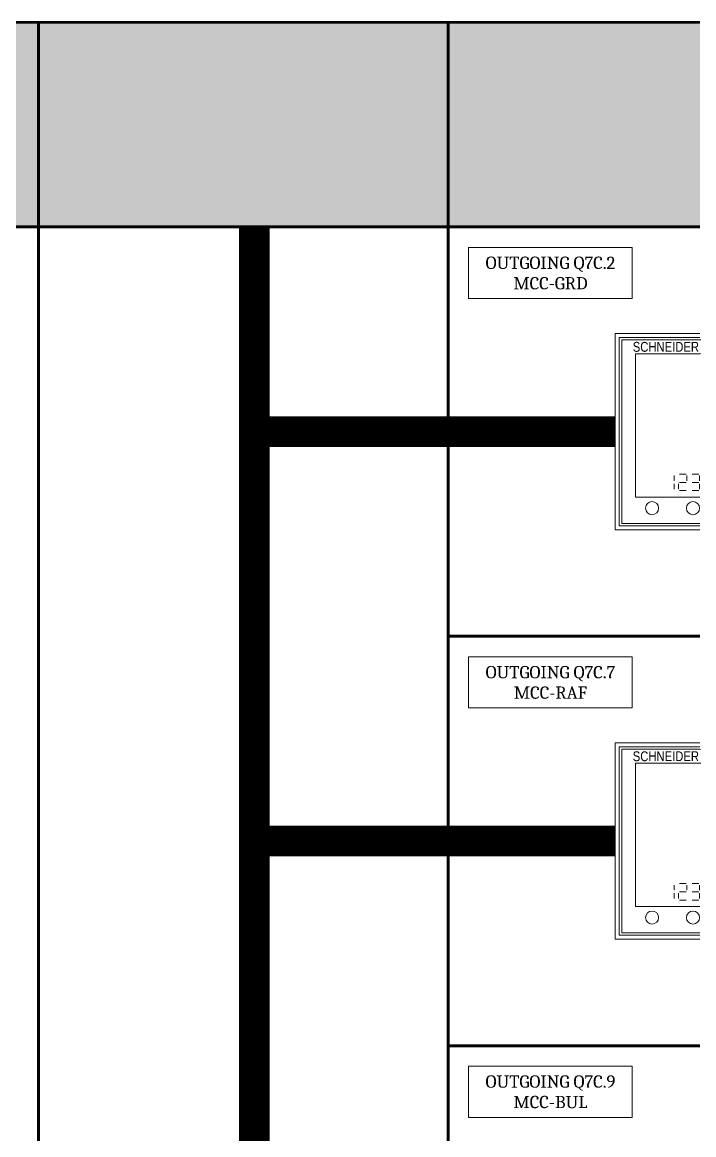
# Model space of a CAD drawing. Header units: millimetres. Extents: x -116965 to 323937, y 291661 to 566926.
# Drawn here: x -42841 to -42513, y 306494 to 307037 of the extents above; entities that cross this region are included whole.
import ezdxf
from ezdxf.enums import TextEntityAlignment as Align

# ---------------------------------------------------------------- set-up
doc = ezdxf.new("R2010")
doc.units = ezdxf.units.MM
doc.layers.get('0').update_dxf_attribs({"lineweight": 18})
doc.layers.add('BASE', color=7, linetype='Continuous', lineweight=15)
doc.layers.add('hw_Text', color=7, linetype='Continuous', lineweight=13)
doc.layers.add('C00-00-00', color=7, linetype='Continuous')
doc.layers.add('C34-3A-40', color=7, linetype='Continuous', true_color=0x343a40)
doc.layers.add('C62-64-69', color=7, linetype='Continuous', true_color=0x626469)
doc.styles.add('hw_Block.', font='Cambria.ttf')
doc.styles.add('VnArial', font='')
doc.styles.get('VnArial').set_extended_font_data('.VnArial NarrowH')

# ---------------------------------------------------------------- blocks, each defined once
blk = doc.blocks.new('1232')
at = {"color": 7, "linetype": 'Continuous', "lineweight": 13}
for p, q in [((43.84, 78.67), (47.07, 78.67)), ((47.48, 77.94), (47.48, 75.37)), ((49.66, 77.94), (49.66, 75.37)), ((53.72, 77.94), (53.72, 75.37)), ((55.9, 77.94), (55.9, 75.37)), ((56.31, 78.67), (59.54, 78.67)), ((59.95, 77.94), (59.95, 75.37)), ((43.43, 71.35), (43.43, 73.92)), ((43.84, 74.65), (47.07, 74.65)), ((50.08, 74.65), (53.3, 74.65)), ((53.72, 71.35), (53.72, 73.92)), ((55.9, 71.35), (55.9, 73.92)), ((59.95, 71.35), (59.95, 73.92)), ((43.84, 70.62), (47.07, 70.62)), ((43.84, 65.82), (47.07, 65.82)), ((50.08, 65.82), (53.3, 65.82)), ((56.31, 70.62), (59.54, 70.62)), ((56.31, 65.82), (59.54, 65.82)), ((43.43, 58.49), (43.43, 61.06)), ((43.84, 61.79), (47.07, 61.79)), ((47.48, 65.09), (47.48, 62.52)), ((49.66, 65.09), (49.66, 62.52)), ((49.66, 58.49), (49.66, 61.06)), ((53.72, 65.09), (53.72, 62.52)), ((53.72, 58.49), (53.72, 61.06)), ((55.9, 65.09), (55.9, 62.52)), ((55.9, 58.49), (55.9, 61.06)), ((59.95, 65.09), (59.95, 62.52)), ((59.95, 58.49), (59.95, 61.06)), ((43.84, 57.77), (47.07, 57.77)), ((50.08, 57.77), (53.3, 57.77)), ((56.31, 57.77), (59.54, 57.77)), ((43.84, 52.96), (47.07, 52.96)), ((43.84, 48.94), (47.07, 48.94)), ((47.48, 52.23), (47.48, 49.66)), ((50.08, 52.96), (53.3, 52.96)), ((50.08, 48.94), (53.3, 48.94)), ((53.72, 52.23), (53.72, 49.66)), ((55.9, 52.23), (55.9, 49.66)), ((56.31, 52.96), (59.54, 52.96)), ((59.95, 52.23), (59.95, 49.66)), ((43.43, 45.64), (43.43, 48.21)), ((43.84, 44.91), (47.07, 44.91)), ((50.08, 44.91), (53.3, 44.91)), ((53.72, 45.64), (53.72, 48.21)), ((55.9, 45.64), (55.9, 48.21)), ((56.31, 44.91), (59.54, 44.91)), ((59.95, 45.64), (59.95, 48.21)), ((49.66, 39.38), (49.66, 36.81)), ((50.08, 40.1), (53.3, 40.1)), ((55.9, 39.38), (55.9, 36.81)), ((56.31, 40.1), (59.54, 40.1)), ((59.95, 39.38), (59.95, 36.81)), ((50.08, 36.08), (53.3, 36.08)), ((53.72, 32.78), (53.72, 35.35)), ((55.9, 32.78), (55.9, 35.35)), ((59.95, 32.78), (59.95, 35.35)), ((31.38, 27.23), (34.61, 27.23)), ((37.61, 27.23), (40.84, 27.23)), ((50.08, 32.06), (53.3, 32.06)), ((50.08, 27.23), (53.3, 27.23)), ((56.31, 32.06), (59.54, 32.06)), ((56.31, 27.23), (59.54, 27.23)), ((28.79, 26.5), (28.79, 23.93)), ((28.79, 19.91), (28.79, 22.47)), ((30.97, 19.91), (30.97, 22.47)), ((31.38, 23.2), (34.61, 23.2)), ((35.02, 26.5), (35.02, 23.93)), ((37.61, 23.2), (40.84, 23.2)), ((41.25, 26.5), (41.25, 23.93)), ((41.25, 19.91), (41.25, 22.47)), ((43.43, 26.5), (43.43, 23.93)), ((43.84, 23.2), (47.07, 23.2)), ((47.48, 26.5), (47.48, 23.93)), ((47.48, 19.91), (47.48, 22.47)), ((49.66, 26.5), (49.66, 23.93)), ((50.08, 23.2), (53.3, 23.2)), ((53.72, 19.91), (53.72, 22.47)), ((55.9, 26.5), (55.9, 23.93)), ((55.9, 19.91), (55.9, 22.47)), ((59.95, 26.5), (59.95, 23.93)), ((59.95, 19.91), (59.95, 22.47)), ((31.38, 19.18), (34.61, 19.18)), ((37.61, 19.18), (40.84, 19.18)), ((50.08, 19.18), (53.3, 19.18)), ((56.31, 19.18), (59.54, 19.18))]:
    blk.add_line(p, q, dxfattribs=at)
at = {"layer": 'BASE', "lineweight": 13}
for points in [[(96, 0), (0, 0), (0, 96), (96, 96)], [(3.2, 3.2), (92.8, 3.2), (92.8, 92.8), (3.2, 92.8)], [(10, 16.06), (86, 16.06), (86, 86), (10, 86)]]:
    blk.add_lwpolyline(points, close=True, dxfattribs=at)
at = {"layer": 'BASE', "color": 3, "lineweight": 13}
blk.add_lwpolyline([(2, 2), (94, 2), (94, 94), (2, 94)], close=True, dxfattribs=at)
at = {"layer": 'BASE', "lineweight": 13}
for centre in [(18, 10.61), (38, 10.61), (58, 10.61), (78, 10.61)]:
    blk.add_circle(centre, 3.2, dxfattribs=at)
at = {"layer": 'hw_Text', "lineweight": 13, "style": 'VnArial'}
for s, height, p in [('Schneider', 4.8, (24.76, 89.41)), ('V', 2.88, (73.53, 77.14)), ('A', 2.88, (73.53, 64.28)), ('V', 2.88, (73.53, 51.43)), ('Hz', 2.88, (74.05, 38.57))]:
    blk.add_text(s, height=height, rotation=360, dxfattribs=at).set_placement(p, align=Align.MIDDLE_CENTER)
at = {"layer": 'hw_Text', "color": 1, "lineweight": 13, "style": 'VnArial'}
blk.add_text('PM5350', height=4.8, rotation=360, dxfattribs=at).set_placement((75.69, 89.41), align=Align.MIDDLE_CENTER)
blk = doc.blocks.new('Load Outgoingx')
at = {"color": 0, "lineweight": 5, "ltscale": 0.7}
blk.add_lwpolyline([(10, -10), (10, -35), (90, -35), (90, -10)], close=True, dxfattribs=at)
at = {"color": 0, "lineweight": 5, "style": 'hw_Block.'}
for tag, p in [('LINE1', (50, -17.5)), ('LINE2', (50, -27.5))]:
    blk.add_attdef(tag, text='', height=6, dxfattribs=at).set_placement(p, align=Align.MIDDLE_CENTER)

msp = doc.modelspace()

# ---------------------------------------------------------------- hatches: boundary and pattern name
at = {"layer": 'C34-3A-40'}
h = msp.add_hatch(color=256, dxfattribs=at)
h.dxf.hatch_style = 2
h.paths.add_polyline_path([(-43232.574512, 307037.046927), (-42832.630346, 307037.046927), (-42832.630346, 306937.060883), (-43232.574512, 306937.060883)])
h = msp.add_hatch(color=256, dxfattribs=at)
h.dxf.hatch_style = 2
h.paths.add_polyline_path([(-42832.630346, 307037.046927), (-42632.658262, 307037.046927), (-42632.658262, 306937.060883), (-42832.630346, 306937.060883)])
h = msp.add_hatch(color=256, dxfattribs=at)
h.dxf.hatch_style = 2
h.paths.add_polyline_path([(-42632.658262, 307037.046927), (-41932.755971, 307037.046927), (-41932.755971, 306937.060883), (-42632.658262, 306937.060883)])
at = {"layer": 'C62-64-69'}
h = msp.add_hatch(color=256, dxfattribs=at)
h.dxf.hatch_style = 2
h.paths.add_polyline_path([(-42832.630346, 307028.048183), (-42800.634812, 307028.048183), (-42800.634812, 307021.049158), (-42832.630346, 307021.049158)])
h = msp.add_hatch(color=256, dxfattribs=at)
h.dxf.hatch_style = 2
h.paths.add_polyline_path([(-42800.634812, 307028.048183), (-42768.639281, 307028.048183), (-42768.639281, 307021.049158), (-42800.634812, 307021.049158)])
h = msp.add_hatch(color=256, dxfattribs=at)
h.dxf.hatch_style = 2
h.paths.add_polyline_path([(-42800.634812, 307028.048183), (-42768.639281, 307028.048183), (-42768.639281, 307021.049158), (-42800.634812, 307021.049158)])
h = msp.add_hatch(color=256, dxfattribs=at)
h.dxf.hatch_style = 2
h.paths.add_polyline_path([(-42768.639281, 307028.048183), (-42736.643746, 307028.048183), (-42736.643746, 307021.049158), (-42768.639281, 307021.049158)])
h = msp.add_hatch(color=256, dxfattribs=at)
h.dxf.hatch_style = 2
h.paths.add_polyline_path([(-42768.639281, 307028.048183), (-42736.643746, 307028.048183), (-42736.643746, 307021.049158), (-42768.639281, 307021.049158)])
h = msp.add_hatch(color=256, dxfattribs=at)
h.dxf.hatch_style = 2
h.paths.add_polyline_path([(-42736.643746, 307028.048183), (-42704.648212, 307028.048183), (-42704.648212, 307021.049158), (-42736.643746, 307021.049158)])
h = msp.add_hatch(color=256, dxfattribs=at)
h.dxf.hatch_style = 2
h.paths.add_polyline_path([(-42736.643746, 307028.048183), (-42704.648212, 307028.048183), (-42704.648212, 307021.049158), (-42736.643746, 307021.049158)])
h = msp.add_hatch(color=256, dxfattribs=at)
h.dxf.hatch_style = 2
h.paths.add_polyline_path([(-42704.648212, 307028.048183), (-42672.652681, 307028.048183), (-42672.652681, 307021.049158), (-42704.648212, 307021.049158)])
h = msp.add_hatch(color=256, dxfattribs=at)
h.dxf.hatch_style = 2
h.paths.add_polyline_path([(-42704.648212, 307028.048183), (-42672.652681, 307028.048183), (-42672.652681, 307021.049158), (-42704.648212, 307021.049158)])
h = msp.add_hatch(color=256, dxfattribs=at)
h.dxf.hatch_style = 2
h.paths.add_polyline_path([(-42672.652681, 307028.048183), (-42640.657146, 307028.048183), (-42640.657146, 307021.049158), (-42672.652681, 307021.049158)])
h = msp.add_hatch(color=256, dxfattribs=at)
h.dxf.hatch_style = 2
h.paths.add_polyline_path([(-42632.658262, 307028.048183), (-42600.662731, 307028.048183), (-42600.662731, 307021.049158), (-42632.658262, 307021.049158)])
h = msp.add_hatch(color=256, dxfattribs=at)
h.dxf.hatch_style = 2
h.paths.add_polyline_path([(-42600.662731, 307028.048183), (-42568.667196, 307028.048183), (-42568.667196, 307021.049158), (-42600.662731, 307021.049158)])
h = msp.add_hatch(color=256, dxfattribs=at)
h.dxf.hatch_style = 2
h.paths.add_polyline_path([(-42600.662731, 307028.048183), (-42568.667196, 307028.048183), (-42568.667196, 307021.049158), (-42600.662731, 307021.049158)])
h = msp.add_hatch(color=256, dxfattribs=at)
h.dxf.hatch_style = 2
h.paths.add_polyline_path([(-42568.667196, 307028.048183), (-42536.671662, 307028.048183), (-42536.671662, 307021.049158), (-42568.667196, 307021.049158)])
h = msp.add_hatch(color=256, dxfattribs=at)
h.dxf.hatch_style = 2
h.paths.add_polyline_path([(-42568.667196, 307028.048183), (-42536.671662, 307028.048183), (-42536.671662, 307021.049158), (-42568.667196, 307021.049158)])
h = msp.add_hatch(color=256, dxfattribs=at)
h.dxf.hatch_style = 2
h.paths.add_polyline_path([(-42536.671662, 307028.048183), (-42504.676131, 307028.048183), (-42504.676131, 307021.049158), (-42536.671662, 307021.049158)])
h = msp.add_hatch(color=256, dxfattribs=at)
h.dxf.hatch_style = 2
h.paths.add_polyline_path([(-42832.630346, 307021.049158), (-42800.634812, 307021.049158), (-42800.634812, 307019.049439), (-42832.630346, 307019.049439)])
h = msp.add_hatch(color=256, dxfattribs=at)
h.dxf.hatch_style = 2
h.paths.add_polyline_path([(-42832.630346, 307019.049439), (-42800.634812, 307019.049439), (-42800.634812, 307012.050414), (-42832.630346, 307012.050414)])
h = msp.add_hatch(color=256, dxfattribs=at)
h.dxf.hatch_style = 2
h.paths.add_polyline_path([(-42800.634812, 307021.049158), (-42768.639281, 307021.049158), (-42768.639281, 307019.049439), (-42800.634812, 307019.049439)])
h = msp.add_hatch(color=256, dxfattribs=at)
h.dxf.hatch_style = 2
h.paths.add_polyline_path([(-42800.634812, 307021.049158), (-42768.639281, 307021.049158), (-42768.639281, 307019.049439), (-42800.634812, 307019.049439)])
h = msp.add_hatch(color=256, dxfattribs=at)
h.dxf.hatch_style = 2
h.paths.add_polyline_path([(-42800.634812, 307019.049439), (-42768.639281, 307019.049439), (-42768.639281, 307012.050414), (-42800.634812, 307012.050414)])
h = msp.add_hatch(color=256, dxfattribs=at)
h.dxf.hatch_style = 2
h.paths.add_polyline_path([(-42800.634812, 307019.049439), (-42768.639281, 307019.049439), (-42768.639281, 307012.050414), (-42800.634812, 307012.050414)])
h = msp.add_hatch(color=256, dxfattribs=at)
h.dxf.hatch_style = 2
h.paths.add_polyline_path([(-42768.639281, 307021.049158), (-42736.643746, 307021.049158), (-42736.643746, 307019.049439), (-42768.639281, 307019.049439)])
h = msp.add_hatch(color=256, dxfattribs=at)
h.dxf.hatch_style = 2
h.paths.add_polyline_path([(-42768.639281, 307021.049158), (-42736.643746, 307021.049158), (-42736.643746, 307019.049439), (-42768.639281, 307019.049439)])
h = msp.add_hatch(color=256, dxfattribs=at)
h.dxf.hatch_style = 2
h.paths.add_polyline_path([(-42768.639281, 307019.049439), (-42736.643746, 307019.049439), (-42736.643746, 307012.050414), (-42768.639281, 307012.050414)])
h = msp.add_hatch(color=256, dxfattribs=at)
h.dxf.hatch_style = 2
h.paths.add_polyline_path([(-42768.639281, 307019.049439), (-42736.643746, 307019.049439), (-42736.643746, 307012.050414), (-42768.639281, 307012.050414)])
h = msp.add_hatch(color=256, dxfattribs=at)
h.dxf.hatch_style = 2
h.paths.add_polyline_path([(-42736.643746, 307021.049158), (-42704.648212, 307021.049158), (-42704.648212, 307019.049439), (-42736.643746, 307019.049439)])
h = msp.add_hatch(color=256, dxfattribs=at)
h.dxf.hatch_style = 2
h.paths.add_polyline_path([(-42736.643746, 307021.049158), (-42704.648212, 307021.049158), (-42704.648212, 307019.049439), (-42736.643746, 307019.049439)])
h = msp.add_hatch(color=256, dxfattribs=at)
h.dxf.hatch_style = 2
h.paths.add_polyline_path([(-42736.643746, 307019.049439), (-42704.648212, 307019.049439), (-42704.648212, 307012.050414), (-42736.643746, 307012.050414)])
h = msp.add_hatch(color=256, dxfattribs=at)
h.dxf.hatch_style = 2
h.paths.add_polyline_path([(-42736.643746, 307019.049439), (-42704.648212, 307019.049439), (-42704.648212, 307012.050414), (-42736.643746, 307012.050414)])
h = msp.add_hatch(color=256, dxfattribs=at)
h.dxf.hatch_style = 2
h.paths.add_polyline_path([(-42704.648212, 307021.049158), (-42672.652681, 307021.049158), (-42672.652681, 307019.049439), (-42704.648212, 307019.049439)])
h = msp.add_hatch(color=256, dxfattribs=at)
h.dxf.hatch_style = 2
h.paths.add_polyline_path([(-42704.648212, 307021.049158), (-42672.652681, 307021.049158), (-42672.652681, 307019.049439), (-42704.648212, 307019.049439)])
h = msp.add_hatch(color=256, dxfattribs=at)
h.dxf.hatch_style = 2
h.paths.add_polyline_path([(-42704.648212, 307019.049439), (-42672.652681, 307019.049439), (-42672.652681, 307012.050414), (-42704.648212, 307012.050414)])
h = msp.add_hatch(color=256, dxfattribs=at)
h.dxf.hatch_style = 2
h.paths.add_polyline_path([(-42704.648212, 307019.049439), (-42672.652681, 307019.049439), (-42672.652681, 307012.050414), (-42704.648212, 307012.050414)])
h = msp.add_hatch(color=256, dxfattribs=at)
h.dxf.hatch_style = 2
h.paths.add_polyline_path([(-42672.652681, 307021.049158), (-42640.657146, 307021.049158), (-42640.657146, 307019.049439), (-42672.652681, 307019.049439)])
h = msp.add_hatch(color=256, dxfattribs=at)
h.dxf.hatch_style = 2
h.paths.add_polyline_path([(-42672.652681, 307019.049439), (-42640.657146, 307019.049439), (-42640.657146, 307012.050414), (-42672.652681, 307012.050414)])
h = msp.add_hatch(color=256, dxfattribs=at)
h.dxf.hatch_style = 2
h.paths.add_polyline_path([(-42632.658262, 307021.049158), (-42600.662731, 307021.049158), (-42600.662731, 307019.049439), (-42632.658262, 307019.049439)])
h = msp.add_hatch(color=256, dxfattribs=at)
h.dxf.hatch_style = 2
h.paths.add_polyline_path([(-42632.658262, 307019.049439), (-42600.662731, 307019.049439), (-42600.662731, 307012.050414), (-42632.658262, 307012.050414)])
h = msp.add_hatch(color=256, dxfattribs=at)
h.dxf.hatch_style = 2
h.paths.add_polyline_path([(-42600.662731, 307021.049158), (-42568.667196, 307021.049158), (-42568.667196, 307019.049439), (-42600.662731, 307019.049439)])
h = msp.add_hatch(color=256, dxfattribs=at)
h.dxf.hatch_style = 2
h.paths.add_polyline_path([(-42600.662731, 307021.049158), (-42568.667196, 307021.049158), (-42568.667196, 307019.049439), (-42600.662731, 307019.049439)])
h = msp.add_hatch(color=256, dxfattribs=at)
h.dxf.hatch_style = 2
h.paths.add_polyline_path([(-42600.662731, 307019.049439), (-42568.667196, 307019.049439), (-42568.667196, 307012.050414), (-42600.662731, 307012.050414)])
h = msp.add_hatch(color=256, dxfattribs=at)
h.dxf.hatch_style = 2
h.paths.add_polyline_path([(-42600.662731, 307019.049439), (-42568.667196, 307019.049439), (-42568.667196, 307012.050414), (-42600.662731, 307012.050414)])
h = msp.add_hatch(color=256, dxfattribs=at)
h.dxf.hatch_style = 2
h.paths.add_polyline_path([(-42568.667196, 307021.049158), (-42536.671662, 307021.049158), (-42536.671662, 307019.049439), (-42568.667196, 307019.049439)])
h = msp.add_hatch(color=256, dxfattribs=at)
h.dxf.hatch_style = 2
h.paths.add_polyline_path([(-42568.667196, 307021.049158), (-42536.671662, 307021.049158), (-42536.671662, 307019.049439), (-42568.667196, 307019.049439)])
h = msp.add_hatch(color=256, dxfattribs=at)
h.dxf.hatch_style = 2
h.paths.add_polyline_path([(-42568.667196, 307019.049439), (-42536.671662, 307019.049439), (-42536.671662, 307012.050414), (-42568.667196, 307012.050414)])
h = msp.add_hatch(color=256, dxfattribs=at)
h.dxf.hatch_style = 2
h.paths.add_polyline_path([(-42568.667196, 307019.049439), (-42536.671662, 307019.049439), (-42536.671662, 307012.050414), (-42568.667196, 307012.050414)])
h = msp.add_hatch(color=256, dxfattribs=at)
h.dxf.hatch_style = 2
h.paths.add_polyline_path([(-42536.671662, 307021.049158), (-42504.676131, 307021.049158), (-42504.676131, 307019.049439), (-42536.671662, 307019.049439)])
h = msp.add_hatch(color=256, dxfattribs=at)
h.dxf.hatch_style = 2
h.paths.add_polyline_path([(-42536.671662, 307019.049439), (-42504.676131, 307019.049439), (-42504.676131, 307012.050414), (-42536.671662, 307012.050414)])
h = msp.add_hatch(color=256, dxfattribs=at)
h.dxf.hatch_style = 2
h.paths.add_polyline_path([(-42832.630346, 307012.050414), (-42800.634812, 307012.050414), (-42800.634812, 307010.050695), (-42832.630346, 307010.050695)])
h = msp.add_hatch(color=256, dxfattribs=at)
h.dxf.hatch_style = 2
h.paths.add_polyline_path([(-42832.630346, 307010.050695), (-42800.634812, 307010.050695), (-42800.634812, 307003.05167), (-42832.630346, 307003.05167)])
h = msp.add_hatch(color=256, dxfattribs=at)
h.dxf.hatch_style = 2
h.paths.add_polyline_path([(-42800.634812, 307012.050414), (-42768.639281, 307012.050414), (-42768.639281, 307010.050695), (-42800.634812, 307010.050695)])
h = msp.add_hatch(color=256, dxfattribs=at)
h.dxf.hatch_style = 2
h.paths.add_polyline_path([(-42800.634812, 307012.050414), (-42768.639281, 307012.050414), (-42768.639281, 307010.050695), (-42800.634812, 307010.050695)])
h = msp.add_hatch(color=256, dxfattribs=at)
h.dxf.hatch_style = 2
h.paths.add_polyline_path([(-42800.634812, 307010.050695), (-42768.639281, 307010.050695), (-42768.639281, 307003.05167), (-42800.634812, 307003.05167)])
h = msp.add_hatch(color=256, dxfattribs=at)
h.dxf.hatch_style = 2
h.paths.add_polyline_path([(-42800.634812, 307010.050695), (-42768.639281, 307010.050695), (-42768.639281, 307003.05167), (-42800.634812, 307003.05167)])
h = msp.add_hatch(color=256, dxfattribs=at)
h.dxf.hatch_style = 2
h.paths.add_polyline_path([(-42768.639281, 307012.050414), (-42736.643746, 307012.050414), (-42736.643746, 307010.050695), (-42768.639281, 307010.050695)])
h = msp.add_hatch(color=256, dxfattribs=at)
h.dxf.hatch_style = 2
h.paths.add_polyline_path([(-42768.639281, 307012.050414), (-42736.643746, 307012.050414), (-42736.643746, 307010.050695), (-42768.639281, 307010.050695)])
h = msp.add_hatch(color=256, dxfattribs=at)
h.dxf.hatch_style = 2
h.paths.add_polyline_path([(-42768.639281, 307010.050695), (-42736.643746, 307010.050695), (-42736.643746, 307003.05167), (-42768.639281, 307003.05167)])
h = msp.add_hatch(color=256, dxfattribs=at)
h.dxf.hatch_style = 2
h.paths.add_polyline_path([(-42768.639281, 307010.050695), (-42736.643746, 307010.050695), (-42736.643746, 307003.05167), (-42768.639281, 307003.05167)])
h = msp.add_hatch(color=256, dxfattribs=at)
h.dxf.hatch_style = 2
h.paths.add_polyline_path([(-42736.643746, 307012.050414), (-42704.648212, 307012.050414), (-42704.648212, 307010.050695), (-42736.643746, 307010.050695)])
h = msp.add_hatch(color=256, dxfattribs=at)
h.dxf.hatch_style = 2
h.paths.add_polyline_path([(-42736.643746, 307012.050414), (-42704.648212, 307012.050414), (-42704.648212, 307010.050695), (-42736.643746, 307010.050695)])
h = msp.add_hatch(color=256, dxfattribs=at)
h.dxf.hatch_style = 2
h.paths.add_polyline_path([(-42736.643746, 307010.050695), (-42704.648212, 307010.050695), (-42704.648212, 307003.05167), (-42736.643746, 307003.05167)])
h = msp.add_hatch(color=256, dxfattribs=at)
h.dxf.hatch_style = 2
h.paths.add_polyline_path([(-42736.643746, 307010.050695), (-42704.648212, 307010.050695), (-42704.648212, 307003.05167), (-42736.643746, 307003.05167)])
h = msp.add_hatch(color=256, dxfattribs=at)
h.dxf.hatch_style = 2
h.paths.add_polyline_path([(-42704.648212, 307012.050414), (-42672.652681, 307012.050414), (-42672.652681, 307010.050695), (-42704.648212, 307010.050695)])
h = msp.add_hatch(color=256, dxfattribs=at)
h.dxf.hatch_style = 2
h.paths.add_polyline_path([(-42704.648212, 307012.050414), (-42672.652681, 307012.050414), (-42672.652681, 307010.050695), (-42704.648212, 307010.050695)])
h = msp.add_hatch(color=256, dxfattribs=at)
h.dxf.hatch_style = 2
h.paths.add_polyline_path([(-42704.648212, 307010.050695), (-42672.652681, 307010.050695), (-42672.652681, 307003.05167), (-42704.648212, 307003.05167)])
h = msp.add_hatch(color=256, dxfattribs=at)
h.dxf.hatch_style = 2
h.paths.add_polyline_path([(-42704.648212, 307010.050695), (-42672.652681, 307010.050695), (-42672.652681, 307003.05167), (-42704.648212, 307003.05167)])
h = msp.add_hatch(color=256, dxfattribs=at)
h.dxf.hatch_style = 2
h.paths.add_polyline_path([(-42672.652681, 307012.050414), (-42640.657146, 307012.050414), (-42640.657146, 307010.050695), (-42672.652681, 307010.050695)])
h = msp.add_hatch(color=256, dxfattribs=at)
h.dxf.hatch_style = 2
h.paths.add_polyline_path([(-42672.652681, 307010.050695), (-42640.657146, 307010.050695), (-42640.657146, 307003.05167), (-42672.652681, 307003.05167)])
h = msp.add_hatch(color=256, dxfattribs=at)
h.dxf.hatch_style = 2
h.paths.add_polyline_path([(-42632.658262, 307012.050414), (-42600.662731, 307012.050414), (-42600.662731, 307010.050695), (-42632.658262, 307010.050695)])
h = msp.add_hatch(color=256, dxfattribs=at)
h.dxf.hatch_style = 2
h.paths.add_polyline_path([(-42632.658262, 307010.050695), (-42600.662731, 307010.050695), (-42600.662731, 307003.05167), (-42632.658262, 307003.05167)])
h = msp.add_hatch(color=256, dxfattribs=at)
h.dxf.hatch_style = 2
h.paths.add_polyline_path([(-42600.662731, 307012.050414), (-42568.667196, 307012.050414), (-42568.667196, 307010.050695), (-42600.662731, 307010.050695)])
h = msp.add_hatch(color=256, dxfattribs=at)
h.dxf.hatch_style = 2
h.paths.add_polyline_path([(-42600.662731, 307012.050414), (-42568.667196, 307012.050414), (-42568.667196, 307010.050695), (-42600.662731, 307010.050695)])
h = msp.add_hatch(color=256, dxfattribs=at)
h.dxf.hatch_style = 2
h.paths.add_polyline_path([(-42600.662731, 307010.050695), (-42568.667196, 307010.050695), (-42568.667196, 307003.05167), (-42600.662731, 307003.05167)])
h = msp.add_hatch(color=256, dxfattribs=at)
h.dxf.hatch_style = 2
h.paths.add_polyline_path([(-42600.662731, 307010.050695), (-42568.667196, 307010.050695), (-42568.667196, 307003.05167), (-42600.662731, 307003.05167)])
h = msp.add_hatch(color=256, dxfattribs=at)
h.dxf.hatch_style = 2
h.paths.add_polyline_path([(-42568.667196, 307012.050414), (-42536.671662, 307012.050414), (-42536.671662, 307010.050695), (-42568.667196, 307010.050695)])
h = msp.add_hatch(color=256, dxfattribs=at)
h.dxf.hatch_style = 2
h.paths.add_polyline_path([(-42568.667196, 307012.050414), (-42536.671662, 307012.050414), (-42536.671662, 307010.050695), (-42568.667196, 307010.050695)])
h = msp.add_hatch(color=256, dxfattribs=at)
h.dxf.hatch_style = 2
h.paths.add_polyline_path([(-42568.667196, 307010.050695), (-42536.671662, 307010.050695), (-42536.671662, 307003.05167), (-42568.667196, 307003.05167)])
h = msp.add_hatch(color=256, dxfattribs=at)
h.dxf.hatch_style = 2
h.paths.add_polyline_path([(-42568.667196, 307010.050695), (-42536.671662, 307010.050695), (-42536.671662, 307003.05167), (-42568.667196, 307003.05167)])
h = msp.add_hatch(color=256, dxfattribs=at)
h.dxf.hatch_style = 2
h.paths.add_polyline_path([(-42536.671662, 307012.050414), (-42504.676131, 307012.050414), (-42504.676131, 307010.050695), (-42536.671662, 307010.050695)])
h = msp.add_hatch(color=256, dxfattribs=at)
h.dxf.hatch_style = 2
h.paths.add_polyline_path([(-42536.671662, 307010.050695), (-42504.676131, 307010.050695), (-42504.676131, 307003.05167), (-42536.671662, 307003.05167)])
h = msp.add_hatch(color=256, dxfattribs=at)
h.dxf.hatch_style = 2
h.paths.add_polyline_path([(-42832.630346, 307003.05167), (-42800.634812, 307003.05167), (-42800.634812, 307001.051952), (-42832.630346, 307001.051952)])
h = msp.add_hatch(color=256, dxfattribs=at)
h.dxf.hatch_style = 2
h.paths.add_polyline_path([(-42800.634812, 307003.05167), (-42768.639281, 307003.05167), (-42768.639281, 307001.051952), (-42800.634812, 307001.051952)])
h = msp.add_hatch(color=256, dxfattribs=at)
h.dxf.hatch_style = 2
h.paths.add_polyline_path([(-42800.634812, 307003.05167), (-42768.639281, 307003.05167), (-42768.639281, 307001.051952), (-42800.634812, 307001.051952)])
h = msp.add_hatch(color=256, dxfattribs=at)
h.dxf.hatch_style = 2
h.paths.add_polyline_path([(-42768.639281, 307003.05167), (-42736.643746, 307003.05167), (-42736.643746, 307001.051952), (-42768.639281, 307001.051952)])
h = msp.add_hatch(color=256, dxfattribs=at)
h.dxf.hatch_style = 2
h.paths.add_polyline_path([(-42768.639281, 307003.05167), (-42736.643746, 307003.05167), (-42736.643746, 307001.051952), (-42768.639281, 307001.051952)])
h = msp.add_hatch(color=256, dxfattribs=at)
h.dxf.hatch_style = 2
h.paths.add_polyline_path([(-42736.643746, 307003.05167), (-42704.648212, 307003.05167), (-42704.648212, 307001.051952), (-42736.643746, 307001.051952)])
h = msp.add_hatch(color=256, dxfattribs=at)
h.dxf.hatch_style = 2
h.paths.add_polyline_path([(-42736.643746, 307003.05167), (-42704.648212, 307003.05167), (-42704.648212, 307001.051952), (-42736.643746, 307001.051952)])
h = msp.add_hatch(color=256, dxfattribs=at)
h.dxf.hatch_style = 2
h.paths.add_polyline_path([(-42704.648212, 307003.05167), (-42672.652681, 307003.05167), (-42672.652681, 307001.051952), (-42704.648212, 307001.051952)])
h = msp.add_hatch(color=256, dxfattribs=at)
h.dxf.hatch_style = 2
h.paths.add_polyline_path([(-42704.648212, 307003.05167), (-42672.652681, 307003.05167), (-42672.652681, 307001.051952), (-42704.648212, 307001.051952)])
h = msp.add_hatch(color=256, dxfattribs=at)
h.dxf.hatch_style = 2
h.paths.add_polyline_path([(-42672.652681, 307003.05167), (-42640.657146, 307003.05167), (-42640.657146, 307001.051952), (-42672.652681, 307001.051952)])
h = msp.add_hatch(color=256, dxfattribs=at)
h.dxf.hatch_style = 2
h.paths.add_polyline_path([(-42632.658262, 307003.05167), (-42600.662731, 307003.05167), (-42600.662731, 307001.051952), (-42632.658262, 307001.051952)])
h = msp.add_hatch(color=256, dxfattribs=at)
h.dxf.hatch_style = 2
h.paths.add_polyline_path([(-42600.662731, 307003.05167), (-42568.667196, 307003.05167), (-42568.667196, 307001.051952), (-42600.662731, 307001.051952)])
h = msp.add_hatch(color=256, dxfattribs=at)
h.dxf.hatch_style = 2
h.paths.add_polyline_path([(-42600.662731, 307003.05167), (-42568.667196, 307003.05167), (-42568.667196, 307001.051952), (-42600.662731, 307001.051952)])
h = msp.add_hatch(color=256, dxfattribs=at)
h.dxf.hatch_style = 2
h.paths.add_polyline_path([(-42568.667196, 307003.05167), (-42536.671662, 307003.05167), (-42536.671662, 307001.051952), (-42568.667196, 307001.051952)])
h = msp.add_hatch(color=256, dxfattribs=at)
h.dxf.hatch_style = 2
h.paths.add_polyline_path([(-42568.667196, 307003.05167), (-42536.671662, 307003.05167), (-42536.671662, 307001.051952), (-42568.667196, 307001.051952)])
h = msp.add_hatch(color=256, dxfattribs=at)
h.dxf.hatch_style = 2
h.paths.add_polyline_path([(-42536.671662, 307003.05167), (-42504.676131, 307003.05167), (-42504.676131, 307001.051952), (-42536.671662, 307001.051952)])
h = msp.add_hatch(color=256, dxfattribs=at)
h.dxf.hatch_style = 2
h.paths.add_polyline_path([(-42832.630346, 307001.051952), (-42800.634812, 307001.051952), (-42800.634812, 306994.052926), (-42832.630346, 306994.052926)])
h = msp.add_hatch(color=256, dxfattribs=at)
h.dxf.hatch_style = 2
h.paths.add_polyline_path([(-42800.634812, 307001.051952), (-42768.639281, 307001.051952), (-42768.639281, 306994.052926), (-42800.634812, 306994.052926)])
h = msp.add_hatch(color=256, dxfattribs=at)
h.dxf.hatch_style = 2
h.paths.add_polyline_path([(-42800.634812, 307001.051952), (-42768.639281, 307001.051952), (-42768.639281, 306994.052926), (-42800.634812, 306994.052926)])
h = msp.add_hatch(color=256, dxfattribs=at)
h.dxf.hatch_style = 2
h.paths.add_polyline_path([(-42768.639281, 307001.051952), (-42736.643746, 307001.051952), (-42736.643746, 306994.052926), (-42768.639281, 306994.052926)])
h = msp.add_hatch(color=256, dxfattribs=at)
h.dxf.hatch_style = 2
h.paths.add_polyline_path([(-42768.639281, 307001.051952), (-42736.643746, 307001.051952), (-42736.643746, 306994.052926), (-42768.639281, 306994.052926)])
h = msp.add_hatch(color=256, dxfattribs=at)
h.dxf.hatch_style = 2
h.paths.add_polyline_path([(-42736.643746, 307001.051952), (-42704.648212, 307001.051952), (-42704.648212, 306994.052926), (-42736.643746, 306994.052926)])
h = msp.add_hatch(color=256, dxfattribs=at)
h.dxf.hatch_style = 2
h.paths.add_polyline_path([(-42736.643746, 307001.051952), (-42704.648212, 307001.051952), (-42704.648212, 306994.052926), (-42736.643746, 306994.052926)])
h = msp.add_hatch(color=256, dxfattribs=at)
h.dxf.hatch_style = 2
h.paths.add_polyline_path([(-42704.648212, 307001.051952), (-42672.652681, 307001.051952), (-42672.652681, 306994.052926), (-42704.648212, 306994.052926)])
h = msp.add_hatch(color=256, dxfattribs=at)
h.dxf.hatch_style = 2
h.paths.add_polyline_path([(-42704.648212, 307001.051952), (-42672.652681, 307001.051952), (-42672.652681, 306994.052926), (-42704.648212, 306994.052926)])
h = msp.add_hatch(color=256, dxfattribs=at)
h.dxf.hatch_style = 2
h.paths.add_polyline_path([(-42672.652681, 307001.051952), (-42640.657146, 307001.051952), (-42640.657146, 306994.052926), (-42672.652681, 306994.052926)])
h = msp.add_hatch(color=256, dxfattribs=at)
h.dxf.hatch_style = 2
h.paths.add_polyline_path([(-42632.658262, 307001.051952), (-42600.662731, 307001.051952), (-42600.662731, 306994.052926), (-42632.658262, 306994.052926)])
h = msp.add_hatch(color=256, dxfattribs=at)
h.dxf.hatch_style = 2
h.paths.add_polyline_path([(-42600.662731, 307001.051952), (-42568.667196, 307001.051952), (-42568.667196, 306994.052926), (-42600.662731, 306994.052926)])
h = msp.add_hatch(color=256, dxfattribs=at)
h.dxf.hatch_style = 2
h.paths.add_polyline_path([(-42600.662731, 307001.051952), (-42568.667196, 307001.051952), (-42568.667196, 306994.052926), (-42600.662731, 306994.052926)])
h = msp.add_hatch(color=256, dxfattribs=at)
h.dxf.hatch_style = 2
h.paths.add_polyline_path([(-42568.667196, 307001.051952), (-42536.671662, 307001.051952), (-42536.671662, 306994.052926), (-42568.667196, 306994.052926)])
h = msp.add_hatch(color=256, dxfattribs=at)
h.dxf.hatch_style = 2
h.paths.add_polyline_path([(-42568.667196, 307001.051952), (-42536.671662, 307001.051952), (-42536.671662, 306994.052926), (-42568.667196, 306994.052926)])
h = msp.add_hatch(color=256, dxfattribs=at)
h.dxf.hatch_style = 2
h.paths.add_polyline_path([(-42536.671662, 307001.051952), (-42504.676131, 307001.051952), (-42504.676131, 306994.052926), (-42536.671662, 306994.052926)])
h = msp.add_hatch(color=256, dxfattribs=at)
h.dxf.hatch_style = 2
h.paths.add_polyline_path([(-42832.630346, 306994.052926), (-42800.634812, 306994.052926), (-42800.634812, 306992.053208), (-42832.630346, 306992.053208)])
h = msp.add_hatch(color=256, dxfattribs=at)
h.dxf.hatch_style = 2
h.paths.add_polyline_path([(-42832.630346, 306992.053208), (-42800.634812, 306992.053208), (-42800.634812, 306985.054183), (-42832.630346, 306985.054183)])
h = msp.add_hatch(color=256, dxfattribs=at)
h.dxf.hatch_style = 2
h.paths.add_polyline_path([(-42800.634812, 306994.052926), (-42768.639281, 306994.052926), (-42768.639281, 306992.053208), (-42800.634812, 306992.053208)])
h = msp.add_hatch(color=256, dxfattribs=at)
h.dxf.hatch_style = 2
h.paths.add_polyline_path([(-42800.634812, 306994.052926), (-42768.639281, 306994.052926), (-42768.639281, 306992.053208), (-42800.634812, 306992.053208)])
h = msp.add_hatch(color=256, dxfattribs=at)
h.dxf.hatch_style = 2
h.paths.add_polyline_path([(-42800.634812, 306992.053208), (-42768.639281, 306992.053208), (-42768.639281, 306985.054183), (-42800.634812, 306985.054183)])
h = msp.add_hatch(color=256, dxfattribs=at)
h.dxf.hatch_style = 2
h.paths.add_polyline_path([(-42800.634812, 306992.053208), (-42768.639281, 306992.053208), (-42768.639281, 306985.054183), (-42800.634812, 306985.054183)])
h = msp.add_hatch(color=256, dxfattribs=at)
h.dxf.hatch_style = 2
h.paths.add_polyline_path([(-42768.639281, 306994.052926), (-42736.643746, 306994.052926), (-42736.643746, 306992.053208), (-42768.639281, 306992.053208)])
h = msp.add_hatch(color=256, dxfattribs=at)
h.dxf.hatch_style = 2
h.paths.add_polyline_path([(-42768.639281, 306994.052926), (-42736.643746, 306994.052926), (-42736.643746, 306992.053208), (-42768.639281, 306992.053208)])
h = msp.add_hatch(color=256, dxfattribs=at)
h.dxf.hatch_style = 2
h.paths.add_polyline_path([(-42768.639281, 306992.053208), (-42736.643746, 306992.053208), (-42736.643746, 306985.054183), (-42768.639281, 306985.054183)])
h = msp.add_hatch(color=256, dxfattribs=at)
h.dxf.hatch_style = 2
h.paths.add_polyline_path([(-42768.639281, 306992.053208), (-42736.643746, 306992.053208), (-42736.643746, 306985.054183), (-42768.639281, 306985.054183)])
h = msp.add_hatch(color=256, dxfattribs=at)
h.dxf.hatch_style = 2
h.paths.add_polyline_path([(-42736.643746, 306994.052926), (-42704.648212, 306994.052926), (-42704.648212, 306992.053208), (-42736.643746, 306992.053208)])
h = msp.add_hatch(color=256, dxfattribs=at)
h.dxf.hatch_style = 2
h.paths.add_polyline_path([(-42736.643746, 306994.052926), (-42704.648212, 306994.052926), (-42704.648212, 306992.053208), (-42736.643746, 306992.053208)])
h = msp.add_hatch(color=256, dxfattribs=at)
h.dxf.hatch_style = 2
h.paths.add_polyline_path([(-42736.643746, 306992.053208), (-42704.648212, 306992.053208), (-42704.648212, 306985.054183), (-42736.643746, 306985.054183)])
h = msp.add_hatch(color=256, dxfattribs=at)
h.dxf.hatch_style = 2
h.paths.add_polyline_path([(-42736.643746, 306992.053208), (-42704.648212, 306992.053208), (-42704.648212, 306985.054183), (-42736.643746, 306985.054183)])
h = msp.add_hatch(color=256, dxfattribs=at)
h.dxf.hatch_style = 2
h.paths.add_polyline_path([(-42704.648212, 306994.052926), (-42672.652681, 306994.052926), (-42672.652681, 306992.053208), (-42704.648212, 306992.053208)])
h = msp.add_hatch(color=256, dxfattribs=at)
h.dxf.hatch_style = 2
h.paths.add_polyline_path([(-42704.648212, 306994.052926), (-42672.652681, 306994.052926), (-42672.652681, 306992.053208), (-42704.648212, 306992.053208)])
h = msp.add_hatch(color=256, dxfattribs=at)
h.dxf.hatch_style = 2
h.paths.add_polyline_path([(-42704.648212, 306992.053208), (-42672.652681, 306992.053208), (-42672.652681, 306985.054183), (-42704.648212, 306985.054183)])
h = msp.add_hatch(color=256, dxfattribs=at)
h.dxf.hatch_style = 2
h.paths.add_polyline_path([(-42704.648212, 306992.053208), (-42672.652681, 306992.053208), (-42672.652681, 306985.054183), (-42704.648212, 306985.054183)])
h = msp.add_hatch(color=256, dxfattribs=at)
h.dxf.hatch_style = 2
h.paths.add_polyline_path([(-42672.652681, 306994.052926), (-42640.657146, 306994.052926), (-42640.657146, 306992.053208), (-42672.652681, 306992.053208)])
h = msp.add_hatch(color=256, dxfattribs=at)
h.dxf.hatch_style = 2
h.paths.add_polyline_path([(-42672.652681, 306992.053208), (-42640.657146, 306992.053208), (-42640.657146, 306985.054183), (-42672.652681, 306985.054183)])
h = msp.add_hatch(color=256, dxfattribs=at)
h.dxf.hatch_style = 2
h.paths.add_polyline_path([(-42632.658262, 306994.052926), (-42600.662731, 306994.052926), (-42600.662731, 306992.053208), (-42632.658262, 306992.053208)])
h = msp.add_hatch(color=256, dxfattribs=at)
h.dxf.hatch_style = 2
h.paths.add_polyline_path([(-42632.658262, 306992.053208), (-42600.662731, 306992.053208), (-42600.662731, 306985.054183), (-42632.658262, 306985.054183)])
h = msp.add_hatch(color=256, dxfattribs=at)
h.dxf.hatch_style = 2
h.paths.add_polyline_path([(-42600.662731, 306994.052926), (-42568.667196, 306994.052926), (-42568.667196, 306992.053208), (-42600.662731, 306992.053208)])
h = msp.add_hatch(color=256, dxfattribs=at)
h.dxf.hatch_style = 2
h.paths.add_polyline_path([(-42600.662731, 306994.052926), (-42568.667196, 306994.052926), (-42568.667196, 306992.053208), (-42600.662731, 306992.053208)])
h = msp.add_hatch(color=256, dxfattribs=at)
h.dxf.hatch_style = 2
h.paths.add_polyline_path([(-42600.662731, 306992.053208), (-42568.667196, 306992.053208), (-42568.667196, 306985.054183), (-42600.662731, 306985.054183)])
h = msp.add_hatch(color=256, dxfattribs=at)
h.dxf.hatch_style = 2
h.paths.add_polyline_path([(-42600.662731, 306992.053208), (-42568.667196, 306992.053208), (-42568.667196, 306985.054183), (-42600.662731, 306985.054183)])
h = msp.add_hatch(color=256, dxfattribs=at)
h.dxf.hatch_style = 2
h.paths.add_polyline_path([(-42568.667196, 306994.052926), (-42536.671662, 306994.052926), (-42536.671662, 306992.053208), (-42568.667196, 306992.053208)])
h = msp.add_hatch(color=256, dxfattribs=at)
h.dxf.hatch_style = 2
h.paths.add_polyline_path([(-42568.667196, 306994.052926), (-42536.671662, 306994.052926), (-42536.671662, 306992.053208), (-42568.667196, 306992.053208)])
h = msp.add_hatch(color=256, dxfattribs=at)
h.dxf.hatch_style = 2
h.paths.add_polyline_path([(-42568.667196, 306992.053208), (-42536.671662, 306992.053208), (-42536.671662, 306985.054183), (-42568.667196, 306985.054183)])
h = msp.add_hatch(color=256, dxfattribs=at)
h.dxf.hatch_style = 2
h.paths.add_polyline_path([(-42568.667196, 306992.053208), (-42536.671662, 306992.053208), (-42536.671662, 306985.054183), (-42568.667196, 306985.054183)])
h = msp.add_hatch(color=256, dxfattribs=at)
h.dxf.hatch_style = 2
h.paths.add_polyline_path([(-42536.671662, 306994.052926), (-42504.676131, 306994.052926), (-42504.676131, 306992.053208), (-42536.671662, 306992.053208)])
h = msp.add_hatch(color=256, dxfattribs=at)
h.dxf.hatch_style = 2
h.paths.add_polyline_path([(-42536.671662, 306992.053208), (-42504.676131, 306992.053208), (-42504.676131, 306985.054183), (-42536.671662, 306985.054183)])
h = msp.add_hatch(color=256, dxfattribs=at)
h.dxf.hatch_style = 2
h.paths.add_polyline_path([(-42832.630346, 306985.054183), (-42800.634812, 306985.054183), (-42800.634812, 306983.054464), (-42832.630346, 306983.054464)])
h = msp.add_hatch(color=256, dxfattribs=at)
h.dxf.hatch_style = 2
h.paths.add_polyline_path([(-42800.634812, 306985.054183), (-42768.639281, 306985.054183), (-42768.639281, 306983.054464), (-42800.634812, 306983.054464)])
h = msp.add_hatch(color=256, dxfattribs=at)
h.dxf.hatch_style = 2
h.paths.add_polyline_path([(-42800.634812, 306985.054183), (-42768.639281, 306985.054183), (-42768.639281, 306983.054464), (-42800.634812, 306983.054464)])
h = msp.add_hatch(color=256, dxfattribs=at)
h.dxf.hatch_style = 2
h.paths.add_polyline_path([(-42768.639281, 306985.054183), (-42736.643746, 306985.054183), (-42736.643746, 306983.054464), (-42768.639281, 306983.054464)])
h = msp.add_hatch(color=256, dxfattribs=at)
h.dxf.hatch_style = 2
h.paths.add_polyline_path([(-42768.639281, 306985.054183), (-42736.643746, 306985.054183), (-42736.643746, 306983.054464), (-42768.639281, 306983.054464)])
h = msp.add_hatch(color=256, dxfattribs=at)
h.dxf.hatch_style = 2
h.paths.add_polyline_path([(-42736.643746, 306985.054183), (-42704.648212, 306985.054183), (-42704.648212, 306983.054464), (-42736.643746, 306983.054464)])
h = msp.add_hatch(color=256, dxfattribs=at)
h.dxf.hatch_style = 2
h.paths.add_polyline_path([(-42736.643746, 306985.054183), (-42704.648212, 306985.054183), (-42704.648212, 306983.054464), (-42736.643746, 306983.054464)])
h = msp.add_hatch(color=256, dxfattribs=at)
h.dxf.hatch_style = 2
h.paths.add_polyline_path([(-42704.648212, 306985.054183), (-42672.652681, 306985.054183), (-42672.652681, 306983.054464), (-42704.648212, 306983.054464)])
h = msp.add_hatch(color=256, dxfattribs=at)
h.dxf.hatch_style = 2
h.paths.add_polyline_path([(-42704.648212, 306985.054183), (-42672.652681, 306985.054183), (-42672.652681, 306983.054464), (-42704.648212, 306983.054464)])
h = msp.add_hatch(color=256, dxfattribs=at)
h.dxf.hatch_style = 2
h.paths.add_polyline_path([(-42672.652681, 306985.054183), (-42640.657146, 306985.054183), (-42640.657146, 306983.054464), (-42672.652681, 306983.054464)])
h = msp.add_hatch(color=256, dxfattribs=at)
h.dxf.hatch_style = 2
h.paths.add_polyline_path([(-42632.658262, 306985.054183), (-42600.662731, 306985.054183), (-42600.662731, 306983.054464), (-42632.658262, 306983.054464)])
h = msp.add_hatch(color=256, dxfattribs=at)
h.dxf.hatch_style = 2
h.paths.add_polyline_path([(-42600.662731, 306985.054183), (-42568.667196, 306985.054183), (-42568.667196, 306983.054464), (-42600.662731, 306983.054464)])
h = msp.add_hatch(color=256, dxfattribs=at)
h.dxf.hatch_style = 2
h.paths.add_polyline_path([(-42600.662731, 306985.054183), (-42568.667196, 306985.054183), (-42568.667196, 306983.054464), (-42600.662731, 306983.054464)])
h = msp.add_hatch(color=256, dxfattribs=at)
h.dxf.hatch_style = 2
h.paths.add_polyline_path([(-42568.667196, 306985.054183), (-42536.671662, 306985.054183), (-42536.671662, 306983.054464), (-42568.667196, 306983.054464)])
h = msp.add_hatch(color=256, dxfattribs=at)
h.dxf.hatch_style = 2
h.paths.add_polyline_path([(-42568.667196, 306985.054183), (-42536.671662, 306985.054183), (-42536.671662, 306983.054464), (-42568.667196, 306983.054464)])
h = msp.add_hatch(color=256, dxfattribs=at)
h.dxf.hatch_style = 2
h.paths.add_polyline_path([(-42536.671662, 306985.054183), (-42504.676131, 306985.054183), (-42504.676131, 306983.054464), (-42536.671662, 306983.054464)])

# ---------------------------------------------------------------- linework, layer by layer
at = {"color": 1, "lineweight": -3, "ltscale": 5, "const_width": 15}
for points in [[(-42727.297588, 305037.326092), (-42727.297588, 306937.060883)], [(-42551.019708, 306837.074842), (-42727.297588, 306837.074842)], [(-42551.019708, 306637.102759), (-42727.297588, 306637.102759)]]:
    msp.add_lwpolyline(points, dxfattribs=at)
at = {"layer": 'C00-00-00', "lineweight": 211}
for points in [[(-43232.574512, 307037.046927), (-42832.630346, 307037.046927), (-42832.630346, 306937.060883), (-43232.574512, 306937.060883)], [(-42832.630346, 307037.046927), (-42632.658262, 307037.046927), (-42632.658262, 306937.060883), (-42832.630346, 306937.060883)], [(-42632.658262, 307037.046927), (-41932.755971, 307037.046927), (-41932.755971, 304837.354008), (-42632.658262, 304837.354008)], [(-42632.658262, 307037.046927), (-41932.755971, 307037.046927), (-41932.755971, 306937.060883), (-42632.658262, 306937.060883)]]:
    msp.add_lwpolyline(points, close=True, dxfattribs=at)
at = {"layer": 'C00-00-00', "lineweight": 100}
for points in [[(-43232.574512, 306937.060883), (-42832.630346, 306937.060883), (-42832.630346, 304937.340052), (-43232.574512, 304937.340052)], [(-42832.630346, 306937.060883), (-42632.658262, 306937.060883), (-42632.658262, 304937.340052), (-42832.630346, 304937.340052)], [(-42632.658262, 306937.060883), (-41932.755971, 306937.060883), (-41932.755971, 306737.088802), (-42632.658262, 306737.088802)], [(-42632.658262, 306737.088802), (-41932.755971, 306737.088802), (-41932.755971, 306537.116717), (-42632.658262, 306537.116717)], [(-42632.658262, 306537.116717), (-41932.755971, 306537.116717), (-41932.755971, 306337.144633), (-42632.658262, 306337.144633)]]:
    msp.add_lwpolyline(points, close=True, dxfattribs=at)

# ---------------------------------------------------------------- block references
at = {"lineweight": -3}
for p, values in [((-42632.658262, 306937.060886), {'LINE2': 'MCC-GRD', 'LINE1': 'OUTGOING Q7C.2'}), ((-42632.658262, 306737.088802), {'LINE2': 'MCC-RAF', 'LINE1': 'OUTGOING Q7C.7'}), ((-42632.658262, 306537.116717), {'LINE2': 'MCC-BUL', 'LINE1': 'OUTGOING Q7C.9'})]:
    msp.add_blockref('Load Outgoingx', p, dxfattribs=at).add_auto_attribs(values)
for p in [(-42551.019708, 306789.074842), (-42551.019708, 306589.102759)]:
    msp.add_blockref('1232', p)

doc.saveas('drawing.dxf')
